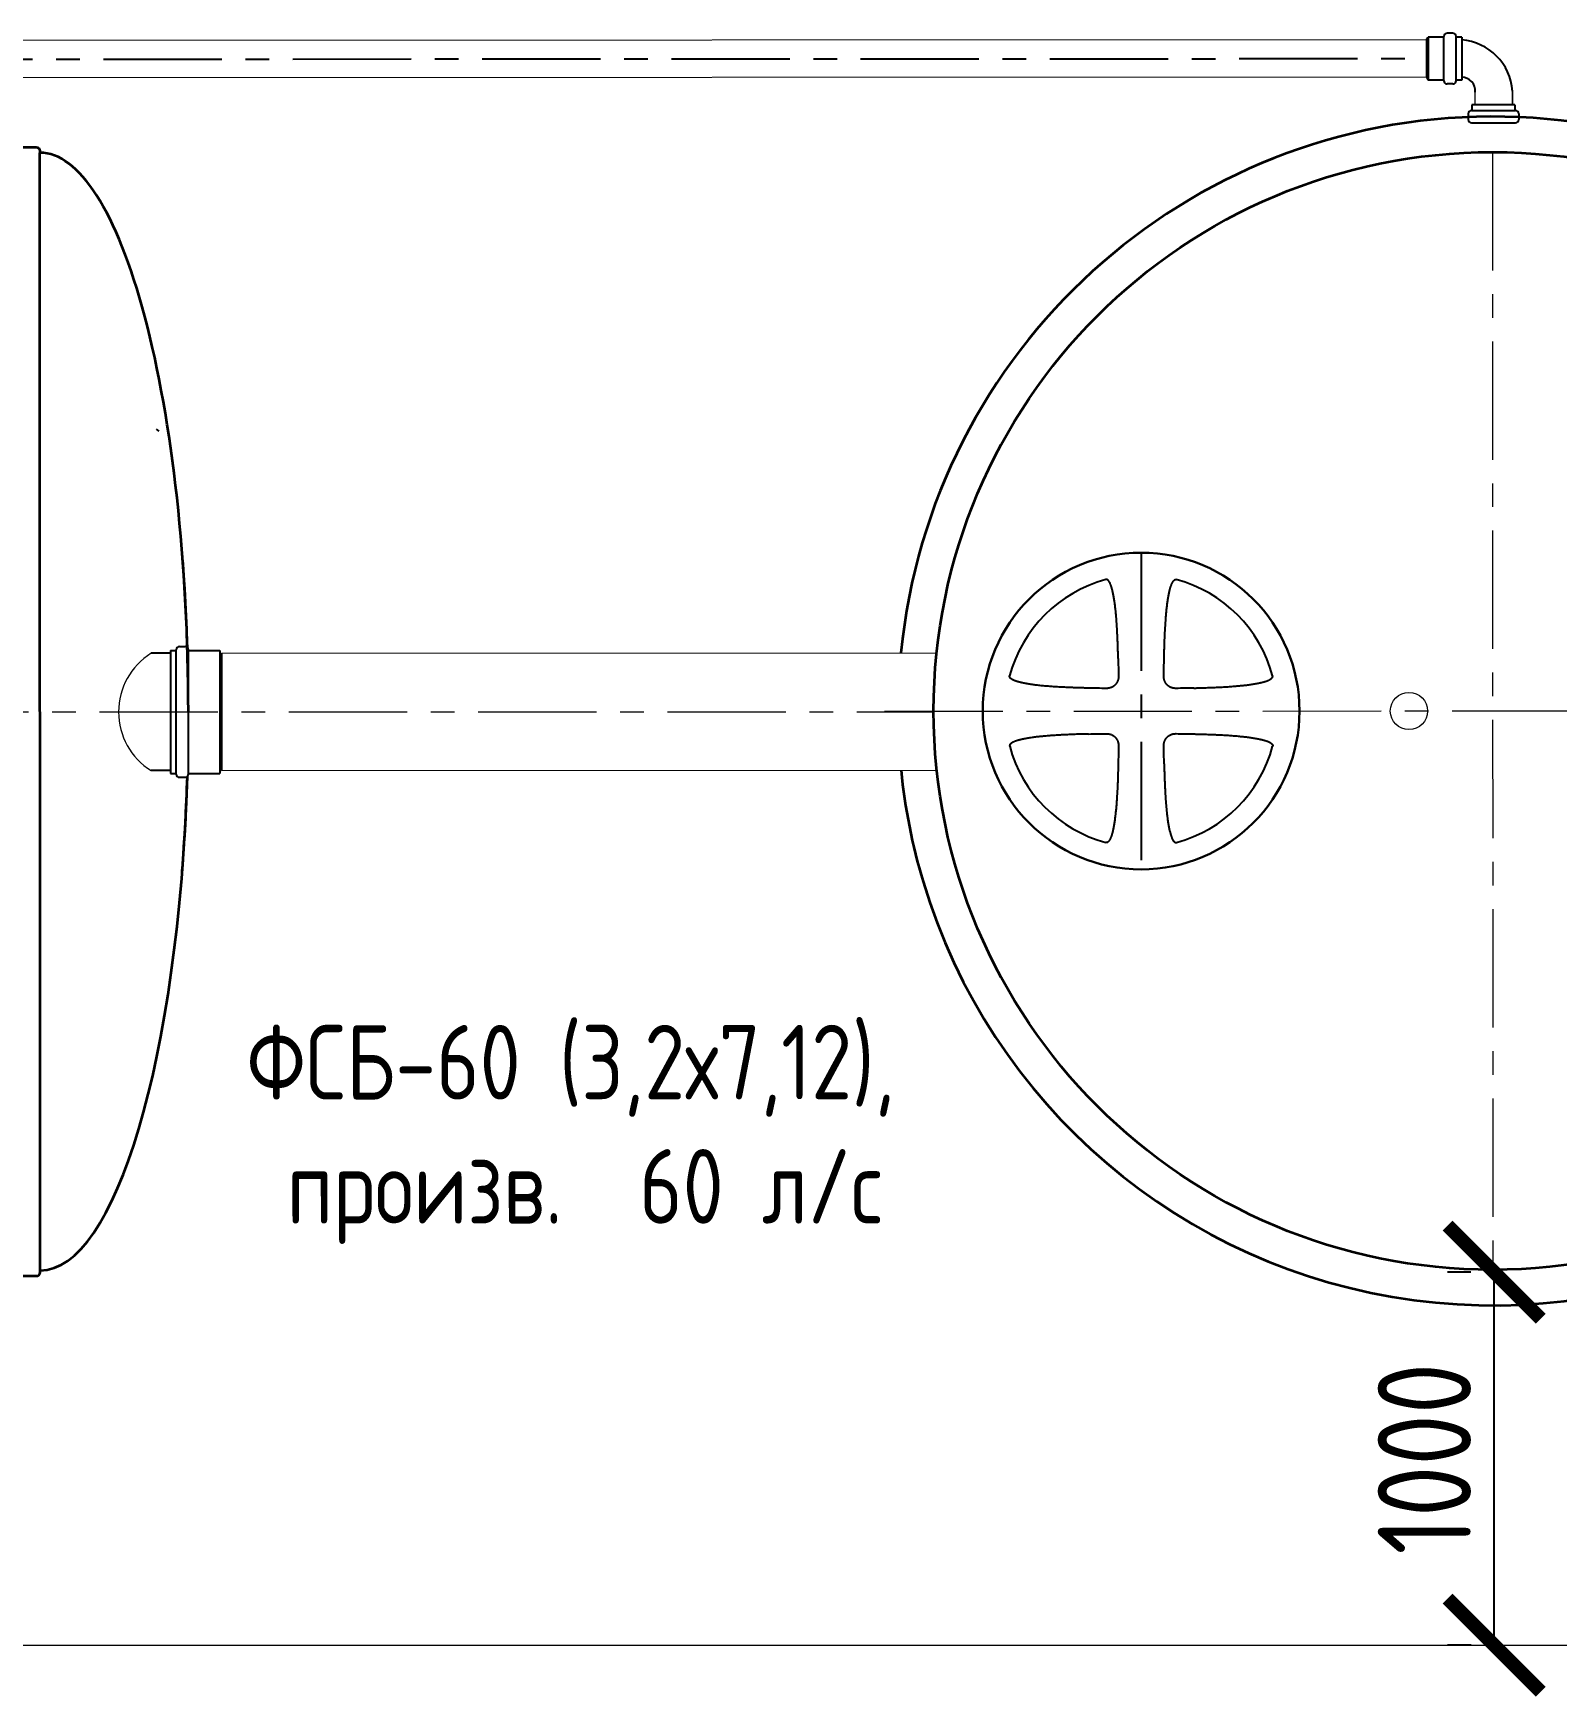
# Model space of a CAD drawing. Header units: millimetres. Extents: x 20530103 to 31271019, y 32092698 to 33532929.
# Drawn here: x 26168478 to 26172566, y 33006149 to 33010614 of the extents above; entities that cross this region are included whole.
import ezdxf

# ---------------------------------------------------------------- set-up
doc = ezdxf.new("R2010")
doc.units = ezdxf.units.MM
doc.linetypes.add('осевая', pattern=[50.8, 31.75, -6.35, 6.35, -6.35])
doc.layers.add('Mitat', color=1, linetype='Continuous')
doc.layers.add('Системный слой', color=7, linetype='Continuous')
doc.styles.add('GOST 2.304', font='GOST.TTF')
doc.styles.get("Standard").update_dxf_attribs({"font": 'arial.ttf'})
doc.dimstyles.new('ISO-25', dxfattribs={"dimtxt": 2.5, "dimasz": 2.5, "dimexe": 1.25, "dimexo": 0.625, "dimtad": 1, "dimtxsty": 'Standard', "dimcen": 2.5, "dimadec": 0, "dimazin": 0, "dimtfac": 1, "dimtmove": 0, "dimatfit": 3, "dimfxl": 1, "dimarcsym": 0})

# ---------------------------------------------------------------- blocks, each defined once
blk = doc.blocks.new('_ArchTick')
at = {"color": 0, "linetype": 'ByBlock', "const_width": 0.15}
blk.add_lwpolyline([(-0.5, -0.5), (0.5, 0.5)], dxfattribs=at)
blk = doc.blocks.new('*D233')
at = {"color": 0, "lineweight": -2, "transparency": 16777216}
for p, q in [((26172335.4, 33007288.3), (26172272.9, 33007288.3)), ((26172397.9, 33006286.9), (26172397.9, 33007288.3)), ((26172335.7, 33006286.9), (26172272.9, 33006286.9))]:
    blk.add_line(p, q, dxfattribs=at)
at = {"color": 0, "lineweight": -2, "transparency": 16777216, "xscale": 250, "yscale": 250, "zscale": 250}
for p, rotation in [((26172397.9, 33007288.3), 90), ((26172397.9, 33006286.9), 270)]:
    blk.add_blockref('_ArchTick', p, dxfattribs=dict(at, rotation=rotation))
at = {"color": 0, "transparency": 16777216, "insert": (26172210.4, 33006787.6), "char_height": 250, "attachment_point": 5, "rotation": 90, "style": 'GOST 2.304'}
blk.add_mtext('1000', dxfattribs=at)

msp = doc.modelspace()

# ---------------------------------------------------------------- linework, layer by layer
at = {"color": 7, "lineweight": 25}
for p, q in [((26172216.4909, 33010595.6915), (26172220.9335, 33010603.3932)), ((26172263.0835, 33010603.4097), (26172220.9335, 33010603.3932)), ((26172263.1291, 33010486.4097), (26172263.0828, 33010605.0097)), ((26172287.0794, 33010613.719), (26172271.7794, 33010613.7131)), ((26172295.8291, 33010486.4224), (26172295.7828, 33010605.0224)), ((26172310.7834, 33010603.4283), (26172295.7835, 33010603.4224)), ((26172310.7834, 33010603.4283), (26172310.8284, 33010488.0283)), ((26172216.5298, 33010495.6915), (26172220.9784, 33010487.9932)), ((26172263.1284, 33010488.0097), (26172220.9784, 33010487.9932)), ((26172287.1324, 33010477.719), (26172271.8324, 33010477.7131)), ((26172310.8284, 33010488.0283), (26172295.8284, 33010488.0224)), ((26172327.9645, 33010397.6976), (26172327.9705, 33010382.3976)), ((26172336.6611, 33010406.401), (26172455.2611, 33010406.4472)), ((26172453.6553, 33010421.4466), (26172338.2553, 33010421.4016)), ((26172338.2553, 33010421.4016), (26172338.2611, 33010406.4016)), ((26172453.6553, 33010421.4466), (26172453.6611, 33010406.4466)), ((26172463.9645, 33010397.7506), (26172463.9705, 33010382.4506)), ((26172336.6739, 33010373.701), (26172455.2739, 33010373.7472)), ((26168815.3001, 33009545.4969), (26168808.1832, 33009550.8264)), ((26168845.9298, 33008949.5434), (26168793.7166, 33008949.5231)), ((26168845.9268, 33008957.2434), (26168860.9268, 33008957.2493)), ((26168845.9268, 33008957.2434), (26168846.0556, 33008626.8435)), ((26168861.0562, 33008625.2493), (26168860.9262, 33008958.8493)), ((26168869.6228, 33008967.5527), (26168884.9228, 33008967.5586)), ((26168893.7562, 33008625.2621), (26168893.6262, 33008958.862)), ((26168893.6268, 33008957.262), (26168977.9268, 33008957.2949)), ((26168846.0526, 33008634.5435), (26168793.8394, 33008634.5231)), ((26168846.0556, 33008626.8435), (26168861.0556, 33008626.8493)), ((26168869.7596, 33008616.5527), (26168885.0596, 33008616.5587)), ((26168893.7556, 33008626.8621), (26168978.0556, 33008626.8949))]:
    msp.add_line(p, q, dxfattribs=at)
at = {"lineweight": 20}
for p, q in [((26172216.5514, 33010595.7452), (26152922.0912, 33010588.2552)), ((26172216.5608, 33010495.8133), (26152922.2777, 33010488.2696)), ((26172347.0594, 33010421.405), (26172347.0461, 33010455.7309)), ((26172347.0594, 33010421.405), (26172347.0461, 33010455.7309)), ((26172447.0594, 33010421.444), (26172447.0449, 33010458.6127)), ((26172447.0449, 33010458.6127), (26172447.0594, 33010421.444)), ((26172347.0594, 33010421.405), (26172347.0594, 33010421.405)), ((26172445.9553, 33010421.4436), (26172445.9553, 33010421.4436)), ((26168982.3754, 33008949.5966), (26170901.763, 33008950.3448)), ((26168982.4982, 33008634.5967), (26170902.1415, 33008635.3449))]:
    msp.add_line(p, q, dxfattribs=at)
at = {"color": 1, "linetype": 'осевая', "lineweight": 25, "ltscale": 10}
for p, q in [((26152917.8126, 33010538.2548), (26172216.5413, 33010545.7493)), ((26171450.3362, 33009219.4663), (26171450.6676, 33008369.4664))]:
    msp.add_line(p, q, dxfattribs=at)
at = {"color": 1, "linetype": 'осевая', "lineweight": 15, "ltscale": 10}
for p, q in [((26172393.0748, 33010294.6373), (26172394.2442, 33007294.6375)), ((26151383.5275, 33008787.7874), (26170893.661, 33008792.5503)), ((26170761.4253, 33008794.0414), (26177093.6901, 33008796.5318))]:
    msp.add_line(p, q, dxfattribs=at)
at = {"lineweight": 35}
for points in [[(26168435.0434, 33010293.0485), (26168435.0415, 33010298.0485, -0.414213562), (26168445.0376, 33010308.0524), (26168485.0376, 33010308.068)], [(26168485.0376, 33010308.068, -0.414213562), (26168495.0415, 33010298.0718), (26168495.0434, 33010293.0702)], [(26168436.2128, 33007293.0471), (26168436.2148, 33007288.0471, 0.414213562), (26168446.2187, 33007278.051), (26168486.2186, 33007278.0666)], [(26168486.2186, 33007278.0666, 0.414213562), (26168496.2147, 33007288.0705), (26168496.2128, 33007293.0721)]]:
    msp.add_lwpolyline(points, format="xyb", dxfattribs=at)
msp.add_lwpolyline([(26168496.2128, 33007293.0721), (26168495.0434, 33010293.0718)], dxfattribs=at)
at = {"lineweight": 20}
msp.add_lwpolyline([(26148120.7654, 33006286.9159), (26175063.2613, 33006286.9159)], dxfattribs=at)
at = {"lineweight": 35}
msp.add_circle((26172393.6595, 33008794.6374), 1500, dxfattribs=at)
at = {"lineweight": 20}
msp.add_circle((26172169.1381, 33008794.5499), 50, dxfattribs=at)
at = {"color": 7, "lineweight": 25}
for centre, radius, start, end in [((26172271.7828, 33010605.0131), 8.7, 90.0223337, 180.0223338), ((26172287.0828, 33010605.019), 8.7, 0.0223338, 90.0223337), ((26172299.3801, 33010448.1321), 148.0363, 4.0597965, 85.5809343), ((26172271.8291, 33010486.4131), 8.7, 180.0223338, 270.0223337), ((26172287.1291, 33010486.419), 8.7, 270.0223337, 0.0223338), ((26172310.5444, 33010459.0776), 36.6547, 354.7613858, 89.6559525), ((26172336.6645, 33010397.701), 8.7, 90.0223337, 180.0223338), ((26172336.6705, 33010382.401), 8.7, 180.0223338, 270.0223337), ((26172455.2645, 33010397.7472), 8.7, 0.0223338, 90.0223337), ((26172455.2705, 33010382.4472), 8.7, 270.0223337, 0.0223338), ((26168869.6262, 33008958.8527), 8.7, 90.0223337, 180.0223338), ((26168884.9262, 33008958.8586), 8.7, 0.0223338, 90.0223337), ((26168869.7562, 33008625.2527), 8.7, 180.0223338, 270.0223337), ((26168885.0562, 33008625.2587), 8.7, 270.0223337, 0.0223338)]:
    msp.add_arc(centre, radius, start, end, dxfattribs=at)
at = {"lineweight": 35}
for start, end in [(5.97224, 174.3991343), (185.7296229, 196.6752369), (196.6752369, 328.0779635)]:
    msp.add_arc((26172393.6595, 33008794.5914), 1595.4844, start, end, dxfattribs=at)
at = {"lineweight": 20}
msp.add_arc((26168892.2661, 33008792.0615), 185.7583, 122.0409319, 238.0037359, dxfattribs=at)
at = {"lineweight": 35}
for start_param, end_param in [(4.711612264, 6.283185307), (4.827213736, 5.001512917), (3.141592654, 4.595952397), (4.423265044, 4.595952397)]:
    msp.add_ellipse((26168495.6281, 33008793.072), major_axis=(-0.5847, 1499.9999), ratio=0.265375212, start_param=start_param, end_param=end_param, dxfattribs=at)
at = {"layer": 'Mitat', "color": 7, "lineweight": 25}
for p, q in [((26172220.9335, 33010603.3932), (26172220.9784, 33010487.9932)), ((26172216.4909, 33010595.6915), (26172216.5298, 33010495.6915)), ((26168977.9268, 33008957.2949), (26168978.0556, 33008626.8949)), ((26168982.3754, 33008949.5966), (26168982.4982, 33008634.5967))]:
    msp.add_line(p, q, dxfattribs=at)
at = {"layer": 'Системный слой', "color": 7, "lineweight": 30}
msp.add_circle((26171450.5019, 33008794.4664), 425, dxfattribs=at)
at = {"layer": 'Системный слой', "color": 7, "lineweight": 25}
for start, end in [(105.016614, 165.0280533), (15.0166141, 75.0280534), (195.0166141, 255.0280534), (285.016614, 345.0280533)]:
    msp.add_arc((26171450.5019, 33008794.4664), 365.2841, start, end, dxfattribs=at)
at = {"layer": 'Системный слой', "color": 7, "lineweight": 25, "extrusion": (0, 0, -1)}
for centre, major_axis, start_param, end_param in [((26170627.3975, 33008794.1455), (0.8696, -2230.9254), -1.634238642, -1.612784394), ((26172273.6063, 33008794.7872), (-0.8696, 2230.9254), -1.52880826, -1.507354011), ((26171450.1811, 33009617.5707), (-2230.9254, -0.8696), -1.52880826, -1.507354011), ((26171450.1811, 33009617.5707), (-2230.9254, -0.8696), -1.634238642, -1.612784394), ((26171450.8228, 33007971.362), (2230.9254, 0.8696), -1.634238642, -1.612784394), ((26171450.8228, 33007971.362), (2230.9254, 0.8696), -1.52880826, -1.507354011), ((26170627.3975, 33008794.1455), (0.8696, -2230.9254), -1.52880826, -1.507354011), ((26172273.6063, 33008794.7872), (-0.8696, 2230.9254), -1.634238642, -1.612784394)]:
    msp.add_ellipse(centre, major_axis=major_axis, ratio=0.342020143, start_param=start_param, end_param=end_param, dxfattribs=at)
at = {"layer": 'Системный слой', "color": 7, "lineweight": 25}
for points, knots in [([(26171388.8288, 33008935.8825), (26171388.7451, 33008939.6653), (26171388.5639, 33008947.3109), (26171388.2469, 33008958.9307), (26171387.9363, 33008968.81), (26171387.6518, 33008976.9187), (26171387.4161, 33008983.162), (26171387.1278, 33008990.2534), (26171386.7758, 33008998.1863), (26171386.3433, 33009006.9862), (26171385.8981, 33009015.1556), (26171385.4492, 33009022.6623), (26171385.0081, 33009029.4717), (26171384.529, 33009036.2927), (26171384.0115, 33009043.083), (26171383.4554, 33009049.8056), (26171382.8623, 33009056.4095), (26171382.2295, 33009062.8996), (26171381.5591, 33009069.2302), (26171380.8487, 33009075.4058), (26171380.1021, 33009081.3803), (26171379.311, 33009087.2037), (26171378.4805, 33009092.8197), (26171377.6106, 33009098.2164), (26171376.7212, 33009103.2768), (26171375.8075, 33009108.0453), (26171374.8874, 33009112.4489), (26171373.9565, 33009116.5323), (26171373.0392, 33009120.2235), (26171372.1143, 33009123.6379), (26171371.1936, 33009126.7507), (26171370.2709, 33009129.5999), (26171369.388, 33009132.0892), (26171368.5336, 33009134.2904), (26171367.7343, 33009136.1741), (26171366.976, 33009137.8082), (26171366.2903, 33009139.1644), (26171365.6441, 33009140.341), (26171365.0392, 33009141.3552), (26171364.4581, 33009142.2502), (26171363.9314, 33009142.996), (26171363.4484, 33009143.6268), (26171363.0211, 33009144.1431), (26171362.6349, 33009144.5761), (26171362.3002, 33009144.9261), (26171361.9932, 33009145.2271), (26171361.7075, 33009145.4898), (26171361.4305, 33009145.7284), (26171361.171, 33009145.9376), (26171360.9255, 33009146.1229), (26171360.6912, 33009146.2885), (26171360.4563, 33009146.4435), (26171360.1884, 33009146.6076), (26171359.8829, 33009146.7772), (26171359.5399, 33009146.9444), (26171359.1907, 33009147.0906), (26171358.7923, 33009147.2296), (26171358.3013, 33009147.3601), (26171357.7285, 33009147.4494), (26171357.1801, 33009147.4692), (26171356.6348, 33009147.4348), (26171356.2139, 33009147.3658), (26171355.9319, 33009147.2963), (26171355.8571, 33009147.2763)], [0, 0, 0, 0, 3.294371593, 6.658591543, 10.121592742, 11.902893978, 13.727107621, 15.565805849, 18.089199056, 20.650882172, 23.250738132, 25.227924631, 27.214477482, 29.207844676, 31.198515859, 33.161938964, 35.100748787, 36.992852426, 38.863010201, 40.668912645, 42.432709704, 44.134311819, 45.815956245, 47.406319509, 48.925529492, 50.321905425, 51.666805829, 52.875385207, 53.998684122, 55.003566013, 55.973887457, 56.834853186, 57.62025208, 58.285214561, 58.906539433, 59.421026718, 59.87309663, 60.246258994, 60.602155426, 60.908040864, 61.180306665, 61.401463481, 61.604047946, 61.767516676, 61.910185432, 62.028901262, 62.144789761, 62.250718136, 62.349589011, 62.437155671, 62.520316699, 62.60098611, 62.683376543, 62.794473772, 62.904935231, 63.013803366, 63.122506405, 63.271682214, 63.457840141, 63.633238455, 63.754365664, 63.934896432, 64, 64, 64, 64]), ([(26171512.0648, 33008935.9305), (26171512.1455, 33008939.7141), (26171512.3208, 33008947.3646), (26171512.6292, 33008958.9978), (26171512.9328, 33008968.8966), (26171513.2119, 33008977.0292), (26171513.4438, 33008983.2969), (26171513.6986, 33008989.6785), (26171513.9778, 33008996.1536), (26171514.2851, 33009002.7491), (26171514.622, 33009009.4305), (26171514.9912, 33009016.1906), (26171515.394, 33009022.9948), (26171515.8333, 33009029.8357), (26171516.3109, 33009036.6855), (26171516.8272, 33009043.5008), (26171517.3824, 33009050.2445), (26171517.9746, 33009056.864), (26171518.6067, 33009063.3656), (26171519.2765, 33009069.7034), (26171519.9865, 33009075.8832), (26171520.733, 33009081.8589), (26171521.5243, 33009087.6817), (26171522.3553, 33009093.2957), (26171523.2262, 33009098.689), (26171524.1168, 33009103.7435), (26171525.0318, 33009108.5036), (26171525.953, 33009112.8955), (26171526.8846, 33009116.9635), (26171527.8017, 33009120.6347), (26171528.7255, 33009124.0253), (26171529.6435, 33009127.1106), (26171530.5625, 33009129.9296), (26171531.4396, 33009132.3861), (26171532.2863, 33009134.5532), (26171533.0764, 33009136.403), (26171533.8242, 33009138.0048), (26171534.4986, 33009139.3316), (26171535.1332, 33009140.4818), (26171535.7268, 33009141.4739), (26171536.2977, 33009142.351), (26171536.816, 33009143.0841), (26171537.2924, 33009143.706), (26171537.7149, 33009144.2167), (26171538.0978, 33009144.6464), (26171538.4308, 33009144.9952), (26171538.7372, 33009145.296), (26171539.0227, 33009145.559), (26171539.2995, 33009145.7977), (26171539.5588, 33009146.0071), (26171539.8041, 33009146.1926), (26171540.0383, 33009146.3584), (26171540.2731, 33009146.5136), (26171540.5408, 33009146.6779), (26171540.8463, 33009146.8478), (26171541.1891, 33009147.0152), (26171541.5382, 33009147.1616), (26171541.9365, 33009147.301), (26171542.4273, 33009147.4318), (26171543.0001, 33009147.5216), (26171543.5484, 33009147.5418), (26171544.0938, 33009147.5079), (26171544.5148, 33009147.4392), (26171544.7969, 33009147.37), (26171544.8716, 33009147.35)], [0, 0, 0, 0, 3.346521523, 6.766848111, 10.291529456, 12.106470403, 13.966728464, 15.842272064, 17.760328852, 19.705723419, 21.69055137, 23.687494739, 25.705597318, 27.732687694, 29.765616249, 31.795275715, 33.795524463, 35.769580702, 37.694348858, 39.596138923, 41.431300907, 43.222956688, 44.950627594, 46.657892926, 48.271860481, 49.813092722, 51.228677476, 52.591624534, 53.814670765, 54.950110731, 55.963708116, 56.941680685, 57.807328827, 58.595452265, 59.260387204, 59.880783117, 60.393123522, 60.842570583, 61.213061508, 61.566814526, 61.871519207, 62.143339222, 62.364995754, 62.568380645, 62.733224655, 62.877533629, 62.998105508, 63.115804117, 63.223385704, 63.323799493, 63.412733256, 63.497193458, 63.579124045, 63.662802909, 63.775637351, 63.887825457, 63.998394772, 64.108795928, 64.260302258, 64.449368862, 64.627507815, 64.750527631, 64.933879172, 65, 65, 65, 65]), ([(26171309.0377, 33008856.0292), (26171305.4487, 33008856.1058), (26171298.1823, 33008856.2717), (26171289.0435, 33008856.5114), (26171280.4321, 33008856.7623), (26171271.1941, 33008857.0569), (26171259.1892, 33008857.4941), (26171246.4383, 33008858.0393), (26171235.2967, 33008858.5937), (26171226.3177, 33008859.0959), (26171218.8882, 33008859.5517), (26171211.8945, 33008860.0188), (26171205.142, 33008860.5082), (26171198.4372, 33008861.0356), (26171191.8227, 33008861.6005), (26171185.2987, 33008862.2055), (26171178.9078, 33008862.8492), (26171172.6509, 33008863.5341), (26171166.5707, 33008864.2575), (26171160.626, 33008865.0266), (26171154.8749, 33008865.8369), (26171149.3341, 33008866.6882), (26171144.1185, 33008867.5621), (26171139.1872, 33008868.4632), (26171134.6141, 33008869.3747), (26171130.3577, 33008870.3006), (26171126.4909, 33008871.2178), (26171122.9003, 33008872.1465), (26171119.614, 33008873.0749), (26171116.5967, 33008874.0086), (26171113.9487, 33008874.9064), (26171111.5974, 33008875.7792), (26171109.5759, 33008876.6003), (26171107.8157, 33008877.3828), (26171106.3488, 33008878.0941), (26171105.0732, 33008878.7669), (26171103.9727, 33008879.3982), (26171103.0029, 33008880.0048), (26171102.1965, 33008880.5543), (26171101.5158, 33008881.0579), (26171100.9598, 33008881.5031), (26171100.4942, 33008881.9055), (26171100.1186, 33008882.2536), (26171099.7959, 33008882.5733), (26171099.5137, 33008882.8713), (26171099.257, 33008883.1613), (26171099.0314, 33008883.4341), (26171098.8314, 33008883.693), (26171098.6529, 33008883.9402), (26171098.4865, 33008884.1877), (26171098.3121, 33008884.4678), (26171098.1336, 33008884.7852), (26171097.9594, 33008885.1391), (26171097.8091, 33008885.496), (26171097.6678, 33008885.8988), (26171097.5365, 33008886.3912), (26171097.4467, 33008886.9646), (26171097.4264, 33008887.5129), (26171097.4604, 33008888.0583), (26171097.529, 33008888.4792), (26171097.5983, 33008888.7613), (26171097.6183, 33008888.8361)], [0, 0, 0, 0, 3.027650468, 6.130094995, 7.711356257, 10.29572092, 13.929306235, 17.85218495, 21.075847564, 23.356555589, 25.454567181, 27.369742625, 29.28457001, 31.181263092, 33.060102395, 34.9034142, 36.729230748, 38.501690757, 40.23857242, 41.92187162, 43.587415304, 45.168284004, 46.68244492, 48.080640478, 49.429669018, 50.648001517, 51.784220094, 52.805921168, 53.793742901, 54.673451645, 55.478236634, 56.16329273, 56.804669619, 57.338102874, 57.808295994, 58.19735665, 58.567881964, 58.885924914, 59.167818492, 59.395947779, 59.604956454, 59.772793989, 59.918929675, 60.040332083, 60.158922171, 60.267662997, 60.369344164, 60.459616107, 60.545401758, 60.628156765, 60.712315906, 60.824376076, 60.935003164, 61.043224388, 61.1494624, 61.294441349, 61.47478319, 61.644699639, 61.762041656, 61.936931263, 62, 62, 62, 62]), ([(26171389.7099, 33008888.0874), (26171389.7187, 33008887.4947), (26171389.708, 33008886.3221), (26171389.6073, 33008884.5664), (26171389.4212, 33008882.8206), (26171389.1456, 33008881.0736), (26171388.7783, 33008879.3347), (26171388.3194, 33008877.6171), (26171387.7709, 33008875.9326), (26171387.1363, 33008874.2923), (26171386.4207, 33008872.7069), (26171385.6309, 33008871.1853), (26171384.7736, 33008869.7335), (26171383.8536, 33008868.3521), (26171382.88, 33008867.0485), (26171381.8647, 33008865.8293), (26171380.8263, 33008864.7056), (26171379.7749, 33008863.6753), (26171378.7196, 33008862.7353), (26171377.5691, 33008861.8012), (26171376.3894, 33008860.9372), (26171375.1532, 33008860.1225), (26171374.0384, 33008859.4575), (26171372.7507, 33008858.759), (26171371.2528, 33008858.0365), (26171369.49, 33008857.3146), (26171367.7005, 33008856.7037), (26171366.1759, 33008856.2763), (26171364.5665, 33008855.8992), (26171362.7647, 33008855.5643), (26171360.6908, 33008855.3136), (26171358.6788, 33008855.19), (26171357.4472, 33008855.1768), (26171356.8335, 33008855.1853)], [0, 0, 0, 0, 1.160826542, 2.293622235, 3.435630275, 4.588755852, 5.746246171, 6.905347908, 8.06046894, 9.206890964, 10.341223549, 11.457239469, 12.554235135, 13.633163251, 14.697615427, 15.730559355, 16.730574568, 17.684561251, 18.60488317, 19.490060894, 20.578622657, 21.45991575, 22.381037453, 23.113318507, 24.320591035, 25.627436737, 26.832375655, 28.012840773, 28.720001051, 30.061885846, 31.592299148, 32.799070777, 34, 34, 34, 34]), ([(26171544.1229, 33008855.2583), (26171543.5302, 33008855.2496), (26171542.3576, 33008855.2602), (26171540.602, 33008855.361), (26171538.8562, 33008855.547), (26171537.1091, 33008855.8227), (26171535.3702, 33008856.19), (26171533.6527, 33008856.6488), (26171531.9682, 33008857.1973), (26171530.3279, 33008857.832), (26171528.7425, 33008858.5475), (26171527.2209, 33008859.3373), (26171525.769, 33008860.1946), (26171524.3877, 33008861.1147), (26171523.084, 33008862.0882), (26171521.8648, 33008863.1036), (26171520.7412, 33008864.1419), (26171519.7108, 33008865.1934), (26171518.7709, 33008866.2487), (26171517.8368, 33008867.3992), (26171516.9728, 33008868.5789), (26171516.158, 33008869.815), (26171515.493, 33008870.9299), (26171514.7945, 33008872.2176), (26171514.072, 33008873.7155), (26171513.3502, 33008875.4783), (26171512.7393, 33008877.2677), (26171512.3118, 33008878.7924), (26171511.9348, 33008880.4018), (26171511.5998, 33008882.2036), (26171511.3492, 33008884.2774), (26171511.2255, 33008886.2895), (26171511.2123, 33008887.521), (26171511.2209, 33008888.1348)], [0, 0, 0, 0, 1.160826542, 2.293622235, 3.435630275, 4.588755852, 5.746246171, 6.905347908, 8.06046894, 9.206890964, 10.341223549, 11.457239469, 12.554235135, 13.633163251, 14.697615427, 15.730559355, 16.730574568, 17.684561251, 18.60488317, 19.490060894, 20.578622657, 21.45991575, 22.381037453, 23.113318507, 24.320591035, 25.627436737, 26.832375655, 28.012840773, 28.720001051, 30.061885846, 31.592299148, 32.799070777, 34, 34, 34, 34]), ([(26171591.918, 33008856.1395), (26171595.5906, 33008856.2207), (26171603.0228, 33008856.3965), (26171612.3681, 33008856.65), (26171621.1637, 33008856.9149), (26171630.5821, 33008857.2252), (26171642.8048, 33008857.6848), (26171655.7686, 33008858.2568), (26171667.0767, 33008858.8375), (26171676.1688, 33008859.3622), (26171683.67, 33008859.837), (26171690.7172, 33008860.3226), (26171697.5074, 33008860.8301), (26171704.2392, 33008861.3762), (26171710.8659, 33008861.9597), (26171717.3903, 33008862.5834), (26171723.7686, 33008863.2455), (26171730.003, 33008863.9487), (26171736.0497, 33008864.6898), (26171741.954, 33008865.4767), (26171747.6585, 33008866.3046), (26171753.1482, 33008867.1734), (26171758.306, 33008868.0639), (26171763.1742, 33008868.9806), (26171767.6778, 33008869.906), (26171771.8594, 33008870.8441), (26171775.645, 33008871.7707), (26171779.1499, 33008872.7065), (26171782.3471, 33008873.6393), (26171785.2739, 33008874.5752), (26171787.8311, 33008875.4716), (26171790.0923, 33008876.3399), (26171792.0269, 33008877.153), (26171793.7044, 33008877.9248), (26171795.0952, 33008878.6227), (26171796.3005, 33008879.2805), (26171797.3377, 33008879.8958), (26171798.2513, 33008880.4867), (26171799.0105, 33008881.0212), (26171799.6509, 33008881.5106), (26171800.1731, 33008881.9423), (26171800.6097, 33008882.3315), (26171800.9612, 33008882.6675), (26171801.2626, 33008882.9751), (26171801.5254, 33008883.2608), (26171801.764, 33008883.5378), (26171801.9732, 33008883.7973), (26171802.1584, 33008884.0428), (26171802.324, 33008884.2771), (26171802.4791, 33008884.512), (26171802.6431, 33008884.7798), (26171802.8128, 33008885.0854), (26171802.9799, 33008885.4284), (26171803.1261, 33008885.7776), (26171803.2652, 33008886.1759), (26171803.3956, 33008886.6669), (26171803.4849, 33008887.2398), (26171803.5047, 33008887.7881), (26171803.4704, 33008888.3335), (26171803.4014, 33008888.7544), (26171803.3319, 33008889.0364), (26171803.3118, 33008889.1112)], [0, 0, 0, 0, 3.098261334, 6.270257389, 7.885873744, 10.522157945, 14.222087947, 18.211189336, 21.483219765, 23.791405021, 25.91055982, 27.839239887, 29.766287197, 31.670808361, 33.554373667, 35.397494967, 37.221268987, 38.987539178, 40.71587108, 42.387727128, 44.041242235, 45.608248555, 47.10728905, 48.48832759, 49.819500091, 51.017863675, 52.132794527, 53.131322562, 54.095468401, 54.950921967, 55.731333865, 56.392139341, 57.009564667, 57.52047847, 57.969135823, 58.33888725, 58.691132745, 58.993238407, 59.261550851, 59.478661932, 59.677208155, 59.836710997, 59.975491712, 60.090496101, 60.202763313, 60.305383036, 60.40116592, 60.485997168, 60.566559632, 60.644707497, 60.724522268, 60.832146527, 60.939155451, 61.044621355, 61.149927756, 61.294442138, 61.474782666, 61.644699745, 61.762041735, 61.936930934, 62, 62, 62, 62]), ([(26171309.0858, 33008732.7932), (26171305.4968, 33008732.7138), (26171298.2305, 33008732.5422), (26171289.0919, 33008732.2955), (26171280.4807, 33008732.0378), (26171271.243, 33008731.736), (26171259.2384, 33008731.2895), (26171246.488, 33008730.7344), (26171235.3467, 33008730.1713), (26171226.3681, 33008729.6621), (26171218.939, 33008729.2005), (26171211.9457, 33008728.7279), (26171205.1935, 33008728.2333), (26171198.4892, 33008727.7006), (26171191.8751, 33008727.1306), (26171185.3516, 33008726.5205), (26171178.9612, 33008725.8717), (26171172.7048, 33008725.182), (26171166.6252, 33008724.4539), (26171160.6811, 33008723.6802), (26171154.9306, 33008722.8654), (26171149.3905, 33008722.0098), (26171144.1756, 33008721.1318), (26171139.245, 33008720.2268), (26171134.6726, 33008719.3118), (26171130.4169, 33008718.3826), (26171126.5508, 33008717.4623), (26171122.9609, 33008716.5308), (26171119.6754, 33008715.5999), (26171116.6588, 33008714.6638), (26171114.0115, 33008713.7639), (26171111.6609, 33008712.8893), (26171109.6401, 33008712.0667), (26171107.8805, 33008711.2828), (26171106.4141, 33008710.5704), (26171105.139, 33008709.8965), (26171104.039, 33008709.2644), (26171103.0697, 33008708.657), (26171102.2638, 33008708.1069), (26171101.5834, 33008707.6027), (26171101.0277, 33008707.1571), (26171100.5624, 33008706.7544), (26171100.1871, 33008706.4059), (26171099.8647, 33008706.0861), (26171099.5827, 33008705.7878), (26171099.3263, 33008705.4976), (26171099.1009, 33008705.2246), (26171098.9011, 33008704.9656), (26171098.7227, 33008704.7182), (26171098.5565, 33008704.4706), (26171098.3824, 33008704.1904), (26171098.2041, 33008703.8728), (26171098.0302, 33008703.5188), (26171097.8801, 33008703.1618), (26171097.7392, 33008702.7589), (26171097.6083, 33008702.2663), (26171097.5189, 33008701.6929), (26171097.4991, 33008701.1446), (26171097.5334, 33008700.5992), (26171097.6024, 33008700.1783), (26171097.6719, 33008699.8963), (26171097.692, 33008699.8216)], [0, 0, 0, 0, 3.027650466, 6.130094991, 7.711356252, 10.295720913, 13.929306225, 17.852184938, 21.07584755, 23.356555574, 25.454567165, 27.369742608, 29.284569992, 31.181263074, 33.060102377, 34.903414182, 36.72923073, 38.50169074, 40.238572403, 41.921871604, 43.587415288, 45.168283988, 46.682444905, 48.080640464, 49.429669005, 50.648001504, 51.784220082, 52.805921157, 53.793742891, 54.673451636, 55.478236627, 56.163292723, 56.804669613, 57.33810287, 57.80829599, 58.197356647, 58.567881962, 58.885924912, 59.167818491, 59.395947778, 59.604956454, 59.772793988, 59.918929674, 60.040332083, 60.15892217, 60.267662996, 60.369344163, 60.459616106, 60.545401757, 60.628156764, 60.712315905, 60.824376075, 60.935003163, 61.043224387, 61.1494624, 61.294441348, 61.474783189, 61.644699639, 61.762041656, 61.936931263, 62, 62, 62, 62]), ([(26171356.8809, 33008733.6744), (26171357.4736, 33008733.6831), (26171358.6462, 33008733.6725), (26171360.4019, 33008733.5717), (26171362.1476, 33008733.3857), (26171363.8947, 33008733.11), (26171365.6336, 33008732.7427), (26171367.3512, 33008732.2839), (26171369.0357, 33008731.7354), (26171370.6759, 33008731.1007), (26171372.2613, 33008730.3852), (26171373.7829, 33008729.5954), (26171375.2348, 33008728.7381), (26171376.6153, 33008727.8185), (26171377.9135, 33008726.8492), (26171379.1177, 33008725.8471), (26171380.212, 33008724.8386), (26171381.3483, 33008723.6862), (26171382.3597, 33008722.5397), (26171383.3508, 33008721.2896), (26171384.2935, 33008719.9803), (26171385.2633, 33008718.4509), (26171386.07, 33008716.9855), (26171386.7651, 33008715.5659), (26171387.412, 33008714.0741), (26171387.9296, 33008712.6635), (26171388.4499, 33008711.0353), (26171388.8267, 33008709.6258), (26171389.1558, 33008708.0701), (26171389.4118, 33008706.6074), (26171389.6362, 33008704.842), (26171389.7752, 33008702.8102), (26171389.7921, 33008701.4566), (26171389.7829, 33008700.7979)], [0, 0, 0, 0, 1.160824505, 2.293619377, 3.435628046, 4.588756653, 5.746252086, 6.905357744, 8.060477574, 9.206889122, 10.341203147, 11.457204809, 12.554204619, 13.633169084, 14.695740988, 15.71706833, 16.69175045, 17.601108296, 18.876909107, 19.676174613, 20.71618965, 22.027068401, 23.21144584, 23.982011638, 25.113816219, 26.386624586, 26.915981655, 28.452958319, 29.235772501, 30.022225733, 31.353685786, 32.710829606, 34, 34, 34, 34]), ([(26171511.2939, 33008700.8453), (26171511.2851, 33008701.438), (26171511.2958, 33008702.6106), (26171511.3965, 33008704.3663), (26171511.5826, 33008706.1121), (26171511.8582, 33008707.8591), (26171512.2256, 33008709.598), (26171512.6844, 33008711.3156), (26171513.2329, 33008713.0001), (26171513.8675, 33008714.6404), (26171514.5831, 33008716.2258), (26171515.3729, 33008717.7474), (26171516.2302, 33008719.1992), (26171517.1503, 33008720.5806), (26171518.1238, 33008721.8842), (26171519.1391, 33008723.1034), (26171520.1775, 33008724.2271), (26171521.229, 33008725.2574), (26171522.2842, 33008726.1974), (26171523.4347, 33008727.1315), (26171524.6144, 33008727.9955), (26171525.8506, 33008728.8102), (26171526.9654, 33008729.4752), (26171528.2532, 33008730.1737), (26171529.751, 33008730.8962), (26171531.5139, 33008731.6181), (26171533.3033, 33008732.229), (26171534.828, 33008732.6564), (26171536.4373, 33008733.0335), (26171538.2391, 33008733.3684), (26171540.313, 33008733.6191), (26171542.325, 33008733.7428), (26171543.5566, 33008733.756), (26171544.1703, 33008733.7474)], [0, 0, 0, 0, 1.160826542, 2.293622235, 3.435630275, 4.588755852, 5.746246171, 6.905347908, 8.06046894, 9.206890964, 10.341223549, 11.457239469, 12.554235135, 13.633163251, 14.697615427, 15.730559355, 16.730574568, 17.684561251, 18.60488317, 19.490060894, 20.578622657, 21.45991575, 22.381037453, 23.113318507, 24.320591035, 25.627436737, 26.832375655, 28.012840773, 28.720001051, 30.061885846, 31.592299148, 32.799070777, 34, 34, 34, 34]), ([(26171591.9661, 33008732.9035), (26171595.6387, 33008732.8251), (26171603.071, 33008732.6551), (26171612.4165, 33008732.4089), (26171621.2124, 33008732.1509), (26171630.631, 33008731.8479), (26171642.854, 33008731.3978), (26171655.8183, 33008730.8359), (26171667.1269, 33008730.2641), (26171676.2193, 33008729.7465), (26171683.7208, 33008729.2775), (26171690.7685, 33008728.7974), (26171697.5591, 33008728.2952), (26171704.2913, 33008727.7544), (26171710.9184, 33008727.176), (26171717.4433, 33008726.5574), (26171723.8221, 33008725.9003), (26171730.0571, 33008725.2019), (26171736.1044, 33008724.4656), (26171742.0092, 33008723.6833), (26171747.7144, 33008722.8598), (26171753.2047, 33008721.9953), (26171758.3633, 33008721.1088), (26171763.2322, 33008720.1959), (26171767.7366, 33008719.274), (26171771.9188, 33008718.3391), (26171775.7052, 33008717.4155), (26171779.2108, 33008716.4825), (26171782.4087, 33008715.5522), (26171785.3362, 33008714.6185), (26171787.8941, 33008713.7241), (26171790.1561, 33008712.8576), (26171792.0913, 33008712.046), (26171793.7694, 33008711.2755), (26171795.1607, 33008710.5787), (26171796.3665, 33008709.9218), (26171797.4042, 33008709.3073), (26171798.3183, 33008708.7172), (26171799.0779, 33008708.1832), (26171799.7186, 33008707.6943), (26171800.2412, 33008707.2631), (26171800.6781, 33008706.8742), (26171801.0299, 33008706.5384), (26171801.3315, 33008706.2311), (26171801.5945, 33008705.9456), (26171801.8333, 33008705.6688), (26171802.0427, 33008705.4094), (26171802.2281, 33008705.1641), (26171802.3939, 33008704.9299), (26171802.5492, 33008704.6952), (26171802.7134, 33008704.4274), (26171802.8833, 33008704.122), (26171803.0507, 33008703.7792), (26171803.1972, 33008703.4301), (26171803.3366, 33008703.0318), (26171803.4674, 33008702.5409), (26171803.5571, 33008701.9682), (26171803.5774, 33008701.4198), (26171803.5434, 33008700.8744), (26171803.4748, 33008700.4535), (26171803.4055, 33008700.1714), (26171803.3855, 33008700.0966)], [0, 0, 0, 0, 3.098261337, 6.270257394, 7.88587375, 10.522157951, 14.222087953, 18.211189342, 21.483219771, 23.791405029, 25.91055983, 27.8392399, 29.766287214, 31.670808384, 33.554373694, 35.397494999, 37.221270799, 38.987539216, 40.715868525, 42.387727164, 44.041242269, 45.608248584, 47.107289074, 48.488327607, 49.819500103, 51.017863682, 52.13279453, 53.131322563, 54.0954684, 54.950921965, 55.731333862, 56.392139339, 57.009564665, 57.520478469, 57.969135823, 58.33888725, 58.691132745, 58.993238408, 59.261550851, 59.478661933, 59.677208155, 59.836710998, 59.975491713, 60.090496102, 60.202763313, 60.305383036, 60.40116592, 60.485997169, 60.566559633, 60.644707498, 60.724522269, 60.832146528, 60.939155452, 61.044621356, 61.149927757, 61.294442138, 61.474782667, 61.644699746, 61.762041735, 61.936930934, 62, 62, 62, 62]), ([(26171388.939, 33008653.0022), (26171388.8571, 33008649.1651), (26171388.6795, 33008641.4184), (26171388.4209, 33008631.6895), (26171388.1784, 33008623.5292), (26171387.9601, 33008616.7375), (26171387.6581, 33008608.1279), (26171387.2576, 33008597.9352), (26171386.737, 33008586.3806), (26171386.1945, 33008575.8939), (26171385.662, 33008566.7592), (26171385.1821, 33008559.2624), (26171384.6922, 33008552.2397), (26171384.1811, 33008545.49), (26171383.6316, 33008538.8082), (26171383.0455, 33008532.2452), (26171382.4201, 33008525.7959), (26171381.7576, 33008519.5062), (26171381.0556, 33008513.3711), (26171380.3178, 33008507.4368), (26171379.5362, 33008501.6533), (26171378.7159, 33008496.0759), (26171377.8566, 33008490.7158), (26171376.9781, 33008485.6879), (26171376.0755, 33008480.9481), (26171375.1661, 33008476.5674), (26171374.2454, 33008472.5012), (26171373.337, 33008468.8195), (26171372.42, 33008465.4088), (26171371.5058, 33008462.2932), (26171370.588, 33008459.4361), (26171369.7075, 33008456.9329), (26171368.8533, 33008454.7139), (26171368.0517, 33008452.8095), (26171367.2894, 33008451.154), (26171366.598, 33008449.7768), (26171365.9452, 33008448.5805), (26171365.3336, 33008447.5492), (26171364.7462, 33008446.6403), (26171364.2144, 33008445.8845), (26171363.7273, 33008445.2464), (26171363.2973, 33008444.7255), (26171362.9092, 33008444.2897), (26171362.5738, 33008443.9383), (26171362.2667, 33008443.6367), (26171361.9812, 33008443.3737), (26171361.7044, 33008443.135), (26171361.445, 33008442.9256), (26171361.1997, 33008442.7401), (26171360.9655, 33008442.5743), (26171360.7307, 33008442.4191), (26171360.463, 33008442.2548), (26171360.1575, 33008442.0849), (26171359.8147, 33008441.9175), (26171359.4656, 33008441.7711), (26171359.0674, 33008441.6317), (26171358.5765, 33008441.5009), (26171358.0037, 33008441.4111), (26171357.4554, 33008441.3909), (26171356.91, 33008441.4248), (26171356.489, 33008441.4935), (26171356.207, 33008441.5627), (26171356.1322, 33008441.5827)], [0, 0, 0, 0, 3.289425785, 6.641072506, 8.341944379, 10.288254271, 12.467463829, 15.730360375, 19.040042649, 22.396272394, 24.748617788, 26.901300285, 28.851790397, 30.799552599, 32.720392494, 34.616970036, 36.467565256, 38.296603138, 40.062485517, 41.78701453, 43.450467192, 45.094385097, 46.649301137, 48.134932472, 49.501134164, 50.817333387, 52.001691581, 53.103718779, 54.091658013, 55.046430083, 55.895776701, 56.672127723, 57.331893274, 57.949266326, 58.462051315, 58.913491524, 59.286860563, 59.642660821, 59.947992889, 60.219335302, 60.439132084, 60.640228459, 60.801979529, 60.942837132, 61.059697506, 61.173775908, 61.278050622, 61.375378074, 61.46157731, 61.543439091, 61.622847514, 61.703949805, 61.813310178, 61.922045176, 62.029212163, 62.136216983, 62.283062174, 62.466311413, 62.638969098, 62.758203699, 62.935913687, 63, 63, 63, 63]), ([(26171512.1751, 33008653.0502), (26171512.2581, 33008649.2953), (26171512.4379, 33008641.7053), (26171512.6977, 33008632.1671), (26171512.9408, 33008624.1461), (26171513.1597, 33008617.4487), (26171513.4626, 33008608.9293), (26171513.864, 33008598.8184), (26171514.3852, 33008587.3315), (26171514.9279, 33008576.8846), (26171515.4606, 33008567.7649), (26171515.9414, 33008560.2611), (26171516.4324, 33008553.222), (26171516.9449, 33008546.4488), (26171517.4959, 33008539.7392), (26171518.0839, 33008533.1424), (26171518.7115, 33008526.6542), (26171519.3769, 33008520.3195), (26171520.0826, 33008514.1345), (26171520.825, 33008508.1442), (26171521.6121, 33008502.3008), (26171522.4391, 33008496.6605), (26171523.306, 33008491.2365), (26171524.1933, 33008486.1449), (26171525.1055, 33008481.3426), (26171526.0254, 33008476.9026), (26171526.9569, 33008472.7814), (26171527.8762, 33008469.0511), (26171528.8042, 33008465.5971), (26171529.729, 33008462.4451), (26171530.6567, 33008459.558), (26171531.5457, 33008457.033), (26171532.4069, 33008454.7981), (26171533.2139, 33008452.8839), (26171533.9803, 33008451.2225), (26171534.6741, 33008449.843), (26171535.3283, 33008448.6464), (26171535.9407, 33008447.6156), (26171536.5288, 33008446.7073), (26171537.0612, 33008445.9518), (26171537.5488, 33008445.3141), (26171537.9792, 33008444.7936), (26171538.3676, 33008444.358), (26171538.7032, 33008444.0069), (26171539.0106, 33008443.7056), (26171539.2963, 33008443.4429), (26171539.5733, 33008443.2043), (26171539.8329, 33008442.9951), (26171540.0783, 33008442.8098), (26171540.3126, 33008442.6442), (26171540.5475, 33008442.4892), (26171540.8154, 33008442.3251), (26171541.121, 33008442.1555), (26171541.4639, 33008441.9883), (26171541.8131, 33008441.8422), (26171542.2115, 33008441.7031), (26171542.7025, 33008441.5726), (26171543.2753, 33008441.4833), (26171543.8237, 33008441.4635), (26171544.369, 33008441.4979), (26171544.7899, 33008441.5669), (26171545.072, 33008441.6364), (26171545.1467, 33008441.6564)], [0, 0, 0, 0, 3.218923136, 6.50682583, 8.178508276, 10.098302523, 12.252324325, 15.489576072, 18.779789971, 22.12274404, 24.473336148, 26.627827063, 28.584131871, 30.538173803, 32.467067938, 34.373013837, 36.235157188, 38.076608153, 39.857077487, 41.597492253, 43.278569694, 44.940532211, 46.513957966, 48.018144325, 49.402538406, 50.736545173, 51.936949418, 53.053666948, 54.053978732, 55.020167258, 55.878253101, 56.661608666, 57.325774799, 57.946675197, 58.461222986, 58.913538136, 59.286894357, 59.642684309, 59.948009353, 60.219346434, 60.439139687, 60.640232736, 60.801981719, 60.942838005, 61.059697972, 61.173776052, 61.278050575, 61.375377913, 61.461577123, 61.543438914, 61.622847383, 61.703949732, 61.813310168, 61.9220452, 62.029212193, 62.136216998, 62.283062174, 62.466311411, 62.638969098, 62.758203699, 62.935913687, 63, 63, 63, 63])]:
    msp.add_open_spline(points, degree=3, knots=knots, dxfattribs=at)

# ---------------------------------------------------------------- texts
at = {"lineweight": 20, "insert": (26168785.0983, 33007951.4777), "char_height": 200, "width": 2330.966134, "attachment_point": 1, "rotation": 0.0223338, "style": 'GOST 2.304'}
msp.add_mtext('\\pi264.77;ФСБ-60 (3,2х7,12), \\P\\pi372.06;произв.  60 л/с', dxfattribs=at)

# ---------------------------------------------------------------- dimensions: what is measured, and where the dimension line sits
dim = msp.add_linear_dim(base=(26172397.8506, 33007288.3378), p1=(26172398.241, 33006286.9159), p2=(26172397.8506, 33007288.3378), angle=90, text='1000', dimstyle='ISO-25', override={"dimscale": 100, "dimdec": 0, "dimtxsty": 'GOST 2.304', "dimblk1": 'ArchTick', "dimblk2": 'ArchTick', "dimsah": 1})
dim.commit()
dim.dimension.update_dxf_attribs({"geometry": '*D233', "text_midpoint": (26172210.3506, 33006787.6269)})

doc.saveas('drawing.dxf')
